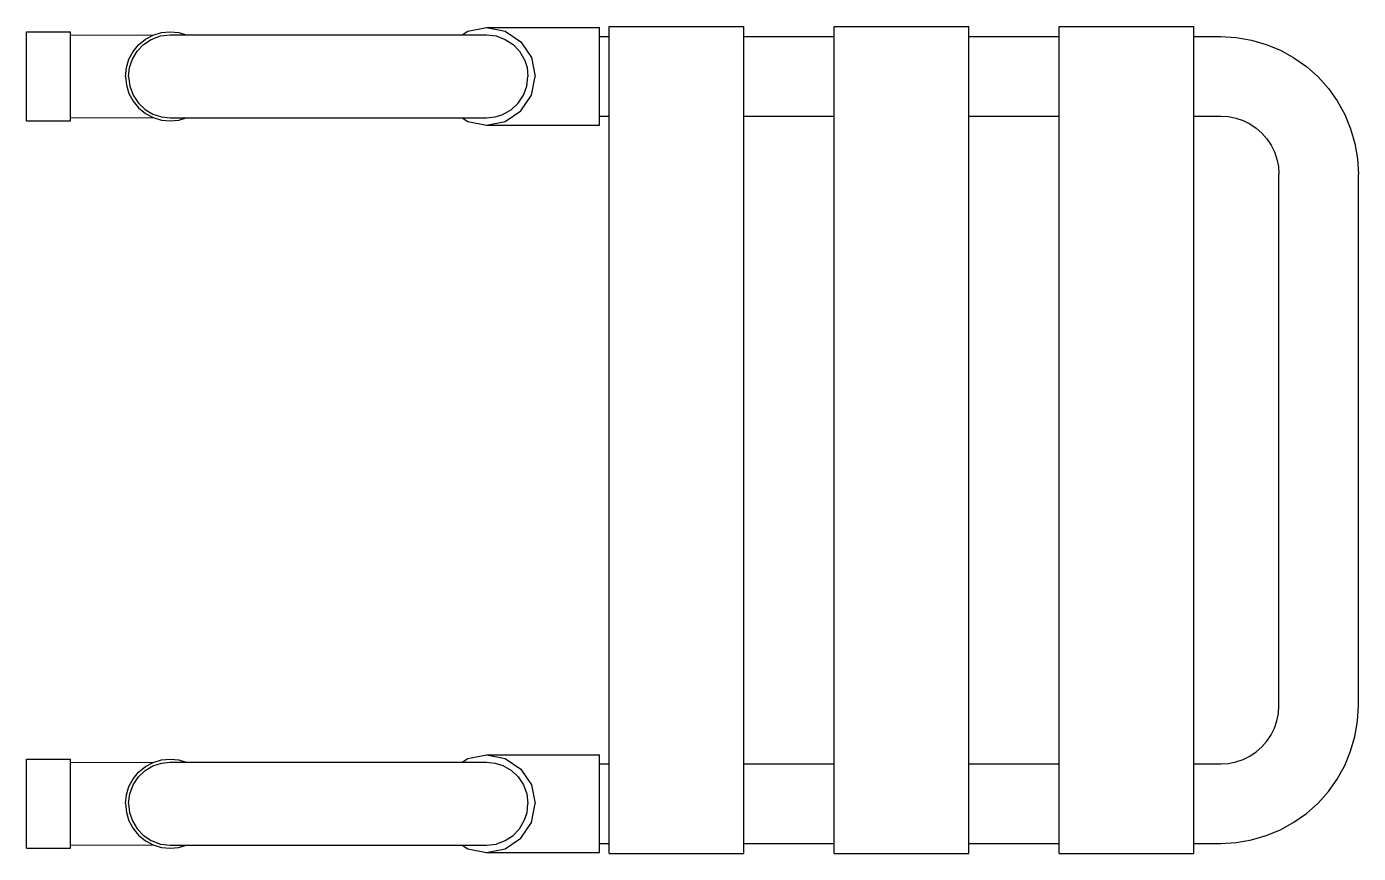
# Model space of a CAD drawing. Extents: x 123.185 to 123.729, y 0.683 to 1.02.
import ezdxf

# ---------------------------------------------------------------- set-up
doc = ezdxf.new("R2010")
doc.units = 0
doc.header["$LTSCALE"] = 0.373029
doc.header["$MEASUREMENT"] = 0
doc.linetypes.add('CONTINU', pattern=[0])
doc.layers.get('0').update_dxf_attribs({"linetype": 'CONTINUOUS'})

msp = doc.modelspace()

# ---------------------------------------------------------------- linework, layer by layer
at = {"linetype": 'CONTINU'}
for points in [[(123.18512, 1.01837), (123.2031, 1.01837)], [(123.18512, 0.9819), (123.18512, 1.01837)], [(123.2031, 0.9819), (123.2031, 1.01837)], [(123.23679, 1.01698), (123.24021, 1.01802)], [(123.24021, 1.01802), (123.24377, 1.01837)], [(123.24377, 1.01837), (123.24733, 1.01802)], [(123.24733, 1.01802), (123.25029, 1.01712)], [(123.36307, 1.01712), (123.36528, 1.0186)], [(123.36528, 1.0186), (123.37292, 1.02012)], [(123.37292, 1.02012), (123.41913, 1.02012)], [(123.37292, 1.02012), (123.38057, 1.0186)], [(123.38057, 1.0186), (123.38705, 1.01427)], [(123.41913, 0.98015), (123.41913, 1.02012)], [(123.42312, 1.02046), (123.47808, 1.02046)], [(123.42312, 0.68255), (123.42312, 1.02046)], [(123.47808, 0.68255), (123.47808, 1.02046)], [(123.51505, 1.02046), (123.57, 1.02046)], [(123.51505, 0.68255), (123.51505, 1.02046)], [(123.57, 0.68255), (123.57, 1.02046)], [(123.60697, 1.02046), (123.66193, 1.02046)], [(123.60697, 0.68255), (123.60697, 1.02046)], [(123.66193, 0.68255), (123.66193, 1.02046)], [(123.2031, 1.01712), (123.23679, 1.01698)], [(123.22861, 1.01027), (123.23088, 1.01303)], [(123.23023, 1.01039), (123.23283, 1.01313)], [(123.23088, 1.01303), (123.23364, 1.0153)], [(123.23283, 1.01313), (123.23605, 1.01526)], [(123.23364, 1.0153), (123.23679, 1.01698)], [(123.23605, 1.01526), (123.23975, 1.01664)], [(123.23975, 1.01664), (123.24377, 1.01712)], [(123.24377, 1.01712), (123.37292, 1.01712)], [(123.37292, 1.01712), (123.37695, 1.01664)], [(123.37695, 1.01664), (123.38065, 1.01526)], [(123.38065, 1.01526), (123.38386, 1.01313)], [(123.38386, 1.01313), (123.38646, 1.01039)], [(123.38705, 1.01427), (123.39139, 1.00778)], [(123.41913, 1.01637), (123.42312, 1.01637)], [(123.47808, 1.01637), (123.51505, 1.01637)], [(123.57, 1.01637), (123.60697, 1.01637)], [(123.66193, 1.01637), (123.67292, 1.01637)], [(123.67292, 1.01637), (123.67921, 1.01602)], [(123.67921, 1.01602), (123.68543, 1.01496)], [(123.68543, 1.01496), (123.69148, 1.01322)], [(123.69148, 1.01322), (123.69731, 1.01081)], [(123.22589, 1.00369), (123.22692, 1.00711)], [(123.22692, 1.00711), (123.22861, 1.01027)], [(123.22717, 1.00373), (123.22832, 1.0072)], [(123.22832, 1.0072), (123.23023, 1.01039)], [(123.38646, 1.01039), (123.38862, 1.00664)], [(123.38862, 1.00664), (123.38952, 1.00373)], [(123.39139, 1.00778), (123.39291, 1.00013)], [(123.69731, 1.01081), (123.70282, 1.00776)], [(123.70282, 1.00776), (123.70796, 1.00411)], [(123.22554, 1.00013), (123.22589, 1.00369)], [(123.22678, 1.00013), (123.22717, 1.00373)], [(123.38952, 1.00373), (123.38991, 1.00013)], [(123.70796, 1.00411), (123.71266, 0.99991)], [(123.22554, 1.00013), (123.22589, 0.99658)], [(123.22589, 0.99658), (123.22692, 0.99316)], [(123.22678, 1.00013), (123.22727, 0.99611)], [(123.22727, 0.99611), (123.22864, 0.99241)], [(123.38805, 0.99241), (123.38943, 0.99611)], [(123.38943, 0.99611), (123.38991, 1.00013)], [(123.39139, 0.99249), (123.39291, 1.00013)], [(123.71266, 0.99991), (123.71686, 0.99521)], [(123.22692, 0.99316), (123.22861, 0.99)], [(123.22864, 0.99241), (123.23077, 0.9892)], [(123.38592, 0.9892), (123.38805, 0.99241)], [(123.38705, 0.986), (123.39139, 0.99249)], [(123.71686, 0.99521), (123.72051, 0.99007)], [(123.22861, 0.99), (123.23088, 0.98724)], [(123.23077, 0.9892), (123.23351, 0.98659)], [(123.23088, 0.98724), (123.23364, 0.98497)], [(123.23351, 0.98659), (123.2367, 0.98469)], [(123.23364, 0.98497), (123.23679, 0.98329)], [(123.2367, 0.98469), (123.24018, 0.98353)], [(123.3796, 0.98456), (123.38318, 0.98659)], [(123.38057, 0.98167), (123.38705, 0.986)], [(123.38318, 0.98659), (123.38592, 0.9892)], [(123.72051, 0.99007), (123.72356, 0.98455)], [(123.18512, 0.9819), (123.2031, 0.9819)], [(123.2031, 0.98315), (123.23679, 0.98329)], [(123.23679, 0.98329), (123.24021, 0.98225)], [(123.24018, 0.98353), (123.24377, 0.98315)], [(123.24021, 0.98225), (123.24377, 0.9819)], [(123.24377, 0.98315), (123.37292, 0.98315)], [(123.24377, 0.9819), (123.24733, 0.98225)], [(123.24733, 0.98225), (123.25029, 0.98315)], [(123.36307, 0.98315), (123.36528, 0.98167)], [(123.36528, 0.98167), (123.37292, 0.98015)], [(123.37292, 0.98315), (123.37652, 0.98353)], [(123.37292, 0.98015), (123.38057, 0.98167)], [(123.37292, 0.98015), (123.41913, 0.98015)], [(123.37652, 0.98353), (123.3796, 0.98456)], [(123.41913, 0.9839), (123.42312, 0.9839)], [(123.47808, 0.9839), (123.51505, 0.9839)], [(123.57, 0.9839), (123.60697, 0.9839)], [(123.66193, 0.9839), (123.67292, 0.9839)], [(123.67292, 0.9839), (123.67602, 0.9837)], [(123.67602, 0.9837), (123.67906, 0.98309)], [(123.67906, 0.98309), (123.682, 0.98209)], [(123.682, 0.98209), (123.68478, 0.98072)], [(123.68478, 0.98072), (123.68737, 0.97899)], [(123.72356, 0.98455), (123.72597, 0.97873)], [(123.68737, 0.97899), (123.6897, 0.97695)], [(123.6897, 0.97695), (123.69175, 0.97461)], [(123.69175, 0.97461), (123.69347, 0.97203)], [(123.72597, 0.97873), (123.72771, 0.97267)], [(123.69347, 0.97203), (123.69484, 0.96925)], [(123.69484, 0.96925), (123.69584, 0.96631)], [(123.72771, 0.97267), (123.72877, 0.96646)], [(123.69584, 0.96631), (123.69645, 0.96326)], [(123.69645, 0.96326), (123.69665, 0.96017)], [(123.72877, 0.96646), (123.72912, 0.96017)], [(123.69665, 0.74284), (123.69665, 0.96017)], [(123.72912, 0.74284), (123.72912, 0.96017)], [(123.69645, 0.73975), (123.69665, 0.74284)], [(123.72877, 0.73655), (123.72912, 0.74284)], [(123.69484, 0.73376), (123.69584, 0.7367)], [(123.69584, 0.7367), (123.69645, 0.73975)], [(123.72771, 0.73034), (123.72877, 0.73655)], [(123.69175, 0.7284), (123.69347, 0.73098)], [(123.69347, 0.73098), (123.69484, 0.73376)], [(123.72597, 0.72428), (123.72771, 0.73034)], [(123.68478, 0.72229), (123.68737, 0.72402)], [(123.68737, 0.72402), (123.6897, 0.72606)], [(123.6897, 0.72606), (123.69175, 0.7284)], [(123.72356, 0.71846), (123.72597, 0.72428)], [(123.18512, 0.72111), (123.2031, 0.72111)], [(123.18512, 0.68464), (123.18512, 0.72111)], [(123.2031, 0.68464), (123.2031, 0.72111)], [(123.2031, 0.71986), (123.23679, 0.71972)], [(123.23351, 0.71642), (123.2367, 0.71832)], [(123.23364, 0.71804), (123.23679, 0.71972)], [(123.2367, 0.71832), (123.24018, 0.71948)], [(123.23679, 0.71972), (123.24021, 0.72076)], [(123.24018, 0.71948), (123.24377, 0.71986)], [(123.24021, 0.72076), (123.24377, 0.72111)], [(123.24377, 0.72111), (123.24733, 0.72076)], [(123.24377, 0.71986), (123.37292, 0.71986)], [(123.24733, 0.72076), (123.25029, 0.71986)], [(123.36307, 0.71986), (123.36528, 0.72134)], [(123.36528, 0.72134), (123.37292, 0.72286)], [(123.37292, 0.72286), (123.41913, 0.72286)], [(123.37292, 0.72286), (123.38057, 0.72134)], [(123.37292, 0.71986), (123.37652, 0.71948)], [(123.37652, 0.71948), (123.3796, 0.71845)], [(123.3796, 0.71845), (123.38318, 0.71642)], [(123.38057, 0.72134), (123.38705, 0.71701)], [(123.41913, 0.68289), (123.41913, 0.72286)], [(123.41913, 0.71911), (123.42312, 0.71911)], [(123.47808, 0.71911), (123.51505, 0.71911)], [(123.57, 0.71911), (123.60697, 0.71911)], [(123.66193, 0.71911), (123.67292, 0.71911)], [(123.67292, 0.71911), (123.67602, 0.71932)], [(123.67602, 0.71932), (123.67906, 0.71992)], [(123.67906, 0.71992), (123.682, 0.72092)], [(123.682, 0.72092), (123.68478, 0.72229)], [(123.72051, 0.71294), (123.72356, 0.71846)], [(123.22692, 0.70986), (123.22861, 0.71301)], [(123.22861, 0.71301), (123.23088, 0.71577)], [(123.22864, 0.7106), (123.23077, 0.71381)], [(123.23077, 0.71381), (123.23351, 0.71642)], [(123.23088, 0.71577), (123.23364, 0.71804)], [(123.38318, 0.71642), (123.38592, 0.71381)], [(123.38592, 0.71381), (123.38805, 0.7106)], [(123.38705, 0.71701), (123.39139, 0.71053)], [(123.71686, 0.7078), (123.72051, 0.71294)], [(123.22589, 0.70644), (123.22692, 0.70986)], [(123.22727, 0.7069), (123.22864, 0.7106)], [(123.38805, 0.7106), (123.38943, 0.7069)], [(123.39139, 0.71053), (123.39291, 0.70288)], [(123.71266, 0.7031), (123.71686, 0.7078)], [(123.22554, 0.70288), (123.22589, 0.70644)], [(123.22554, 0.70288), (123.22589, 0.69932)], [(123.22678, 0.70288), (123.22727, 0.7069)], [(123.22678, 0.70288), (123.22717, 0.69928)], [(123.38943, 0.7069), (123.38991, 0.70288)], [(123.38952, 0.69928), (123.38991, 0.70288)], [(123.39139, 0.69523), (123.39291, 0.70288)], [(123.70796, 0.6989), (123.71266, 0.7031)], [(123.22589, 0.69932), (123.22692, 0.6959)], [(123.22717, 0.69928), (123.22832, 0.69581)], [(123.3885, 0.6962), (123.38952, 0.69928)], [(123.70282, 0.69526), (123.70796, 0.6989)], [(123.22692, 0.6959), (123.22861, 0.69275)], [(123.22832, 0.69581), (123.23023, 0.69262)], [(123.22861, 0.69275), (123.23088, 0.68998)], [(123.23023, 0.69262), (123.23283, 0.68988)], [(123.38386, 0.68988), (123.38646, 0.69262)], [(123.38646, 0.69262), (123.3885, 0.6962)], [(123.38705, 0.68875), (123.39139, 0.69523)], [(123.69148, 0.68979), (123.69731, 0.69221)], [(123.69731, 0.69221), (123.70282, 0.69526)], [(123.2031, 0.68589), (123.23679, 0.68603)], [(123.23088, 0.68998), (123.23364, 0.68772)], [(123.23283, 0.68988), (123.23605, 0.68775)], [(123.23364, 0.68772), (123.23679, 0.68603)], [(123.23605, 0.68775), (123.23975, 0.68638)], [(123.23679, 0.68603), (123.24021, 0.68499)], [(123.23975, 0.68638), (123.24377, 0.68589)], [(123.24377, 0.68589), (123.37292, 0.68589)], [(123.24733, 0.68499), (123.25029, 0.68589)], [(123.36307, 0.68589), (123.36528, 0.68442)], [(123.37292, 0.68589), (123.37695, 0.68638)], [(123.37695, 0.68638), (123.38065, 0.68775)], [(123.38057, 0.68442), (123.38705, 0.68875)], [(123.38065, 0.68775), (123.38386, 0.68988)], [(123.41913, 0.68664), (123.42312, 0.68664)], [(123.47808, 0.68664), (123.51505, 0.68664)], [(123.57, 0.68664), (123.60697, 0.68664)], [(123.66193, 0.68664), (123.67292, 0.68664)], [(123.67292, 0.68664), (123.67921, 0.68699)], [(123.67921, 0.68699), (123.68543, 0.68805)], [(123.68543, 0.68805), (123.69148, 0.68979)], [(123.18512, 0.68464), (123.2031, 0.68464)], [(123.24021, 0.68499), (123.24377, 0.68464)], [(123.24377, 0.68464), (123.24733, 0.68499)], [(123.36528, 0.68442), (123.37292, 0.68289)], [(123.37292, 0.68289), (123.38057, 0.68442)], [(123.37292, 0.68289), (123.41913, 0.68289)], [(123.42312, 0.68255), (123.47808, 0.68255)], [(123.51505, 0.68255), (123.57, 0.68255)], [(123.60697, 0.68255), (123.66193, 0.68255)]]:
    msp.add_lwpolyline(points, dxfattribs=at)

doc.saveas('drawing.dxf')
